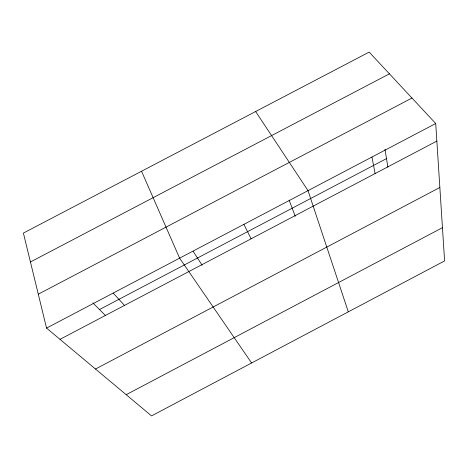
<?xml version="1.0" encoding="UTF-8"?>
<svg xmlns="http://www.w3.org/2000/svg" width="468" height="468" viewBox="0 0 468 468"><rect width="100%" height="100%" fill="white"/><g stroke="black" fill="none" stroke-linecap="round" stroke-linejoin="round"><path stroke-width="0.7" d="M95.49 369.03L439.856 187.487M126.184 394.694L442.453 227.676M30.443 261.975L389.423 73.833M38.288 294.185L411.98 98.034M46.554 328.103L435.72 123.511L369.17 52.1L23.4 233.076L46.554 328.103L151.544 415.9L444.6 260.916L435.72 123.511M99.503 309.553L386.498 158.611M59.998 339.347L436.855 141.073M92.839 302.86L105.604 315.689M113.18 293.079L124.5 305.411M251.603 362.981L179.613 258.155L141.547 171.241M255.645 111.524L308.026 190.646L348.303 311.84M193.19 251.363L202.164 265.28M243.91 224.353L251.088 238.809M289.13 200.117L295.249 216.31M371.961 157.032L375.102 173.564M384.983 149.28L387.89 167.17"/></g></svg>
